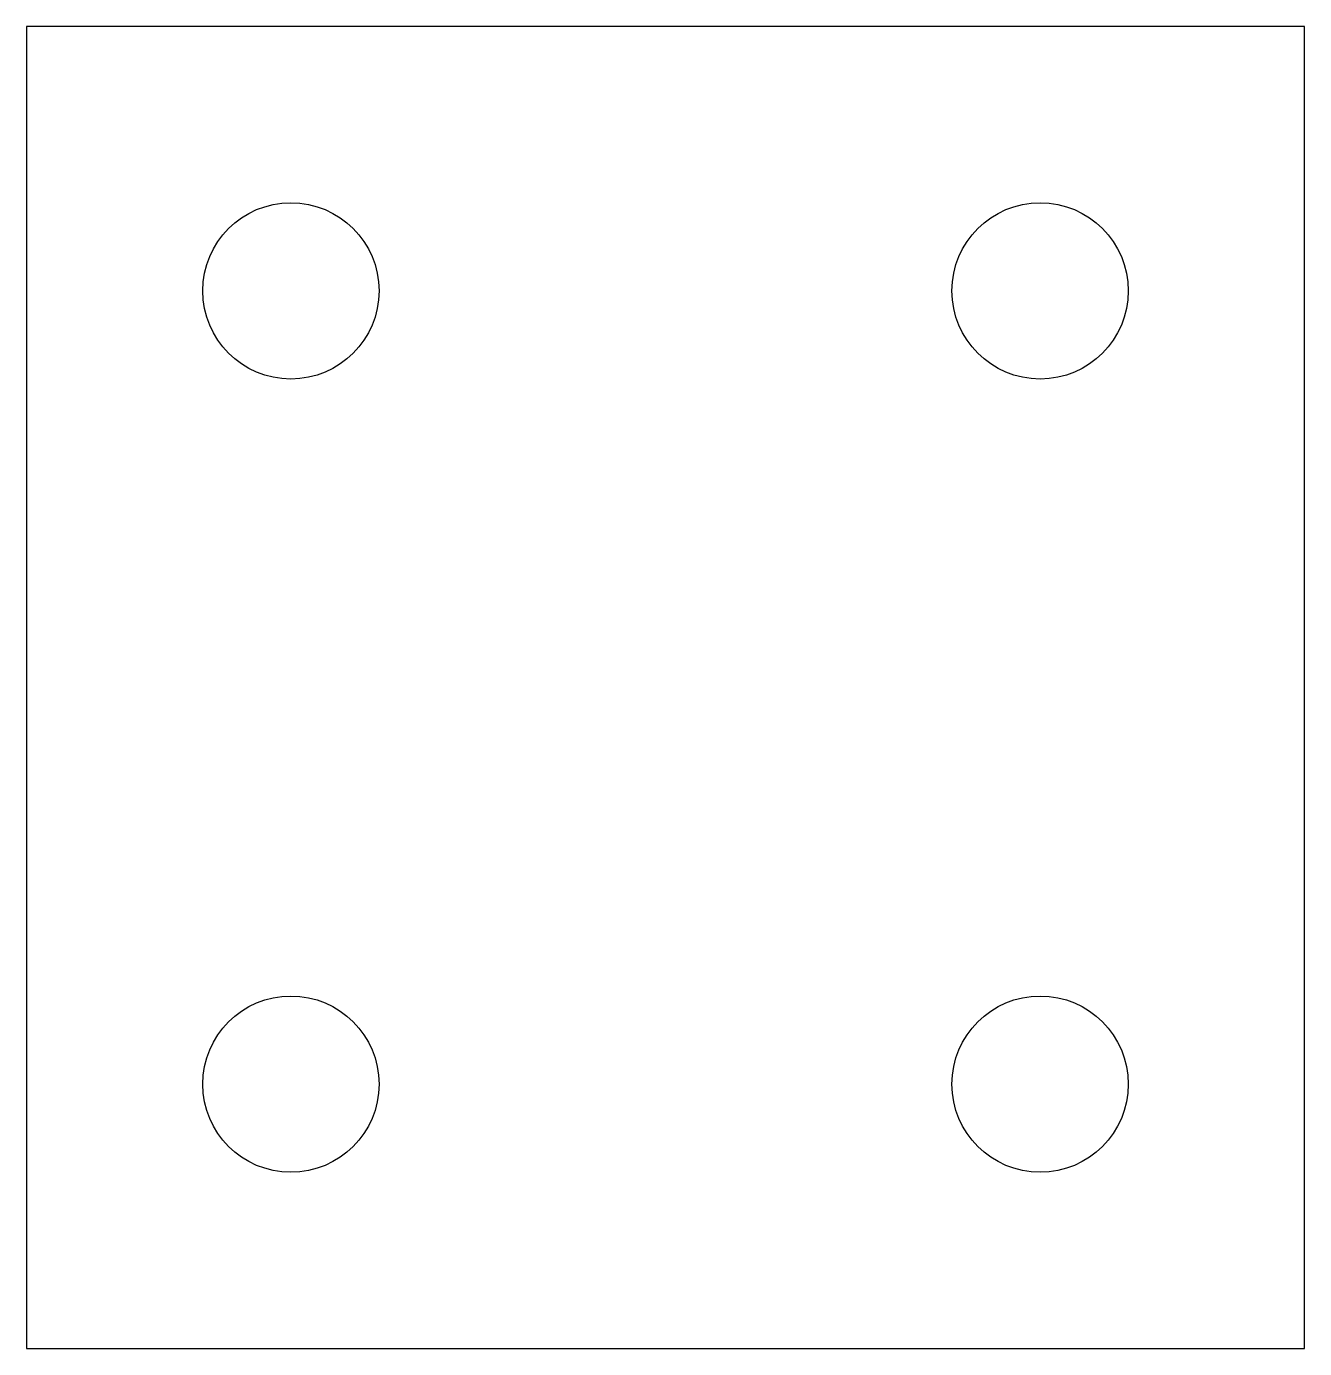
# Model space of a CAD drawing. Header units: millimetres. Extents: x -292 to -263, y 144.2 to 174.2.
import ezdxf

# ---------------------------------------------------------------- set-up
doc = ezdxf.new("R2010")
doc.units = ezdxf.units.MM
doc.layers.get('0').update_dxf_attribs({"linetype": 'CONTINUOUS'})

msp = doc.modelspace()

# ---------------------------------------------------------------- linework, layer by layer
msp.add_lwpolyline([(-263.009, 144.237), (-263.009, 174.237), (-292.009, 174.237), (-292.009, 144.237)], close=True)
for centre in [(-286.009, 168.237), (-286.009, 168.237), (-269.009, 168.237), (-269.009, 168.237), (-286.009, 150.237), (-286.009, 150.237), (-269.009, 150.237), (-269.009, 150.237)]:
    msp.add_circle(centre, 2)

doc.saveas('drawing.dxf')
